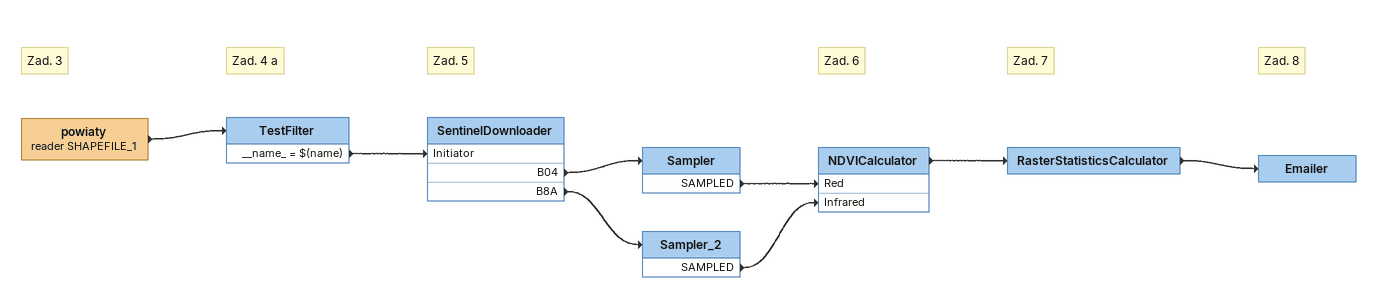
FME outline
Note: Zad. 3
powiaty (reader SHAPEFILE_1)
    -> TestFilter
Note: Zad. 4 a
TestFilter
    __name_ = $(name) -> SentinelDownloader [Initiator]
Note: Zad. 5
SentinelDownloader
    B04 -> Sampler
    B8A -> Sampler_2
Sampler
    SAMPLED -> NDVICalculator [Red]
Sampler_2
    SAMPLED -> NDVICalculator [Infrared]
Note: Zad. 6
NDVICalculator
    -> RasterStatisticsCalculator
Note: Zad. 7
RasterStatisticsCalculator
    -> Emailer
Note: Zad. 8
Emailer
